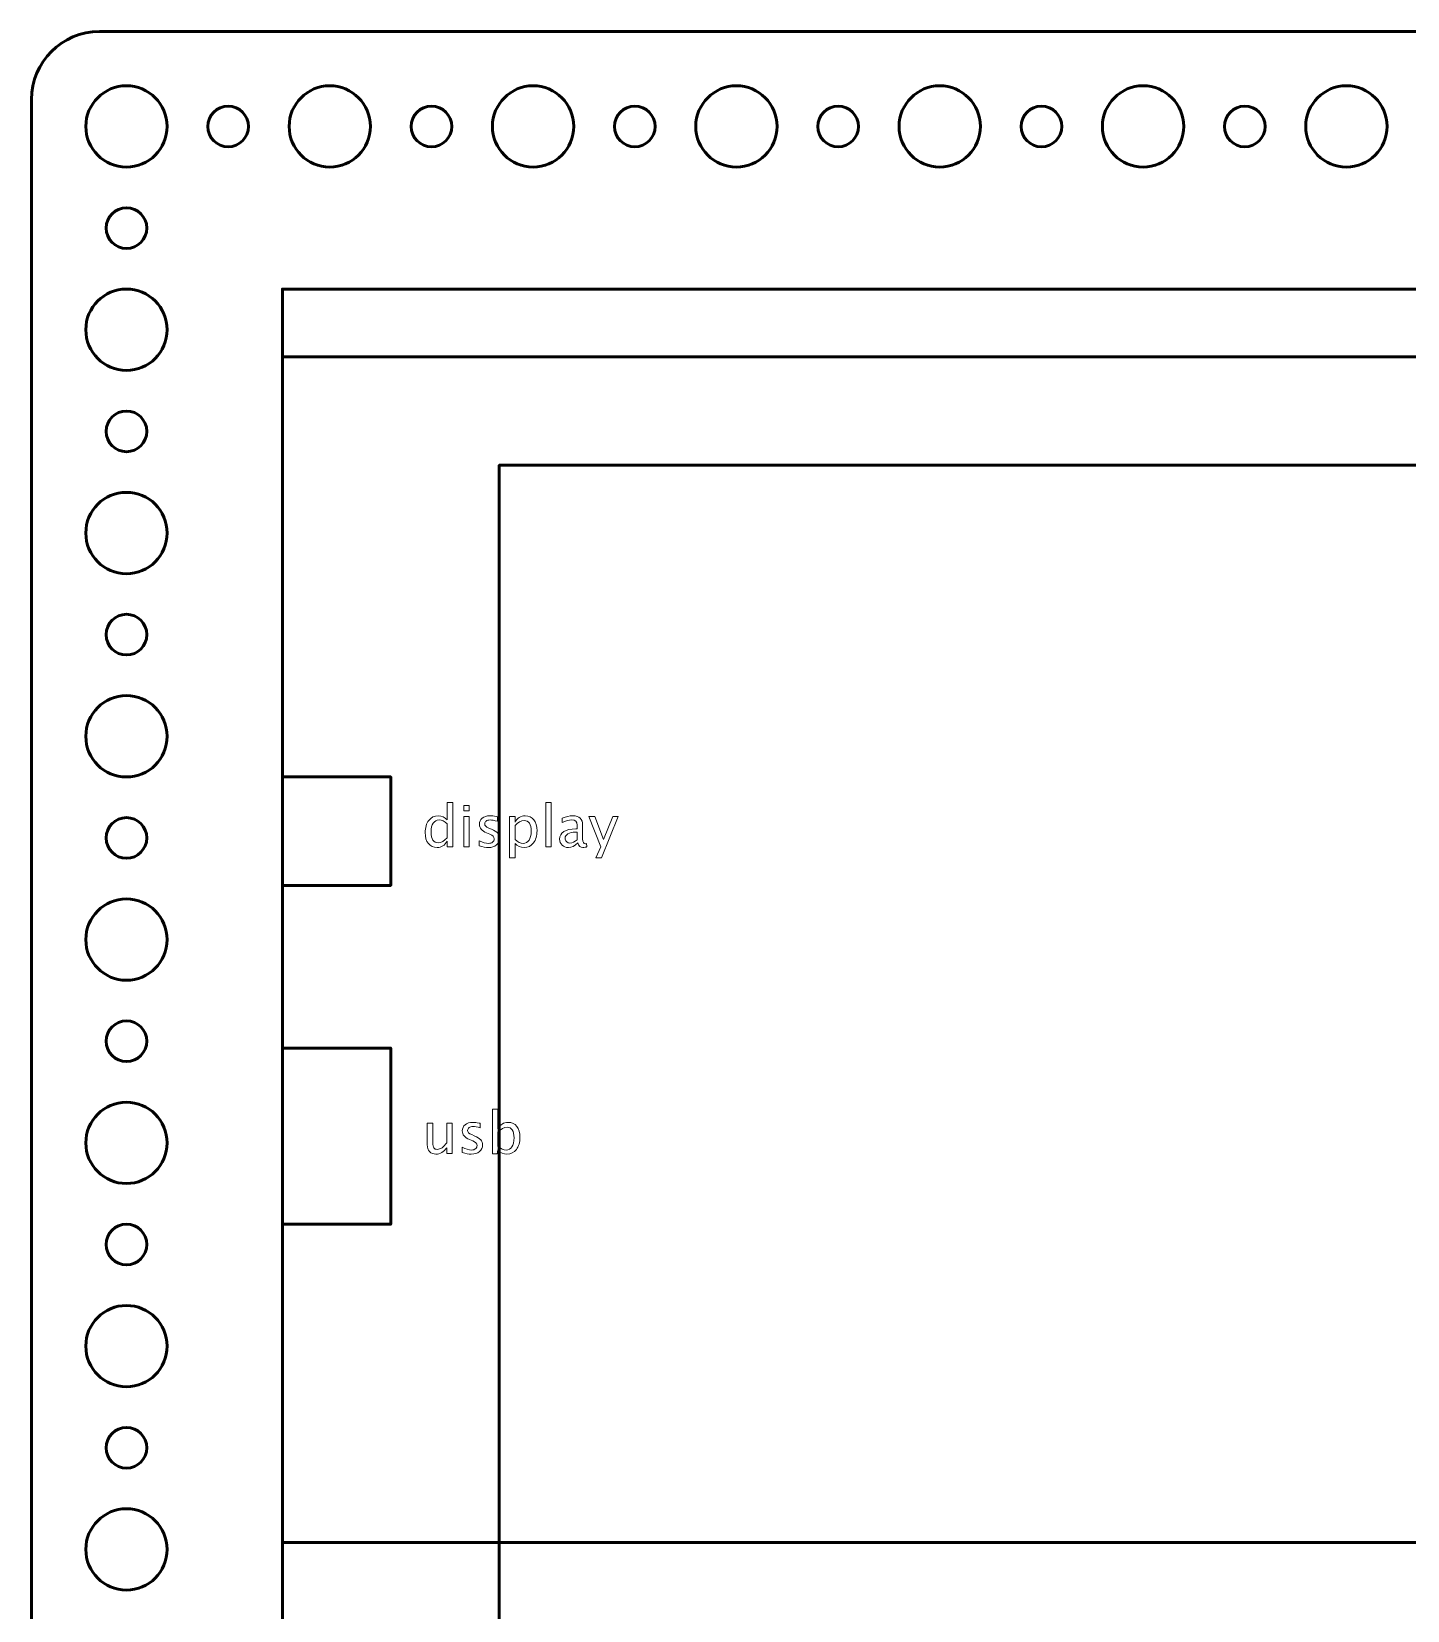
# Model space of a CAD drawing. Header units: centimetres. Extents: x -69 to 69, y -115 to 104.
# Drawn here: x 28.55 to 38.7, y -74.7 to -63.05 of the extents above; entities that cross this region are included whole.
import ezdxf

# ---------------------------------------------------------------- set-up
doc = ezdxf.new("R2010")
doc.units = ezdxf.units.CM
doc.header["$MEASUREMENT"] = 0
doc.layers.add('Layer 1', color=7, linetype='Continuous')

msp = doc.modelspace()

# ---------------------------------------------------------------- linework, layer by layer
at = {"layer": 'Layer 1', "color": 30, "lineweight": 53}
for points in [[(30.4, -85.05), (59.6, -85.05), (59.6, -64.95), (30.4, -64.95), (30.4, -85.05)], [(32, -83.75), (58, -83.75), (58, -66.25), (32, -66.25), (32, -83.75)], [(30.4, -69.35), (31.2, -69.35), (31.2, -68.55), (30.4, -68.55), (30.4, -69.35)], [(30.4, -71.85001), (31.2, -71.85001), (31.2, -70.55001), (30.4, -70.55001), (30.4, -71.85001)]]:
    msp.add_lwpolyline(points, close=True, dxfattribs=at)
at = {"layer": 'Layer 1', "lineweight": 53}
for centre, major_axis in [((29.25001, -63.75001), (0, 0.30001)), ((30.75001, -63.75001), (0, 0.30001)), ((32.25001, -63.75001), (0, 0.30001)), ((33.75001, -63.75001), (0, 0.30001)), ((35.25001, -63.75001), (0, 0.30001)), ((36.75001, -63.75001), (0, 0.30001)), ((38.25001, -63.75001), (0, 0.30001)), ((30, -63.75), (0, 0.15)), ((31.5, -63.75), (0, 0.15)), ((33, -63.75), (0, 0.15)), ((34.5, -63.75), (0, 0.15)), ((36, -63.75), (0, 0.15)), ((37.5, -63.75), (0, 0.15))]:
    msp.add_ellipse(centre, major_axis=major_axis, ratio=1, dxfattribs=at)
for points, knots in [([(28.55, -86.45), (28.55, -86.45), (28.55, -63.55), (28.55, -63.55), (28.55, -63.55), (28.55, -63.27386), (28.77386, -63.05), (29.05, -63.05), (29.05, -63.05), (29.05, -63.05), (60.95, -63.05), (60.95, -63.05), (60.95, -63.05), (61.22614, -63.05), (61.45, -63.27386), (61.45, -63.55), (61.45, -63.55), (61.45, -63.55), (61.45, -86.45), (61.45, -86.45), (61.45, -86.45), (61.45, -86.72614), (61.22614, -86.95), (60.95, -86.95), (60.95, -86.95), (60.95, -86.95), (29.05, -86.95), (29.05, -86.95), (29.05, -86.95), (28.77386, -86.95), (28.55, -86.72614), (28.55, -86.45)], [0, 0, 0, 0, 0.11111111, 0.11111111, 0.11111111, 0.11111111, 0.22222222, 0.22222222, 0.22222222, 0.22222222, 0.33333333, 0.33333333, 0.33333333, 0.33333333, 0.44444444, 0.44444444, 0.44444444, 0.44444444, 0.55555556, 0.55555556, 0.55555556, 0.55555556, 0.66666667, 0.66666667, 0.66666667, 0.66666667, 0.77777778, 0.77777778, 0.77777778, 0.77777778, 1, 1, 1, 1]), ([(29.1, -64.5), (29.1, -64.41716), (29.16716, -64.35), (29.25, -64.35), (29.25, -64.35), (29.33284, -64.35), (29.4, -64.41716), (29.4, -64.5), (29.4, -64.5), (29.4, -64.58284), (29.33284, -64.65), (29.25, -64.65), (29.25, -64.65), (29.16716, -64.65), (29.1, -64.58284), (29.1, -64.5)], [0, 0, 0, 0, 0.2, 0.2, 0.2, 0.2, 0.4, 0.4, 0.4, 0.4, 0.6, 0.6, 0.6, 0.6, 1, 1, 1, 1]), ([(28.95, -65.25), (28.95, -65.08431), (29.08431, -64.95), (29.25, -64.95), (29.25, -64.95), (29.41569, -64.95), (29.55, -65.08431), (29.55, -65.25), (29.55, -65.25), (29.55, -65.41569), (29.41569, -65.55), (29.25, -65.55), (29.25, -65.55), (29.08431, -65.55), (28.95, -65.41569), (28.95, -65.25)], [0, 0, 0, 0, 0.2, 0.2, 0.2, 0.2, 0.4, 0.4, 0.4, 0.4, 0.6, 0.6, 0.6, 0.6, 1, 1, 1, 1]), ([(29.1, -66), (29.1, -65.91716), (29.16716, -65.85), (29.25, -65.85), (29.25, -65.85), (29.33284, -65.85), (29.4, -65.91716), (29.4, -66), (29.4, -66), (29.4, -66.08284), (29.33284, -66.15), (29.25, -66.15), (29.25, -66.15), (29.16716, -66.15), (29.1, -66.08284), (29.1, -66)], [0, 0, 0, 0, 0.2, 0.2, 0.2, 0.2, 0.4, 0.4, 0.4, 0.4, 0.6, 0.6, 0.6, 0.6, 1, 1, 1, 1]), ([(32, -66.25), (32, -66.25), (58, -66.25), (58, -66.25), (58, -66.25), (58, -66.25), (58, -83.75), (58, -83.75), (58, -83.75), (58, -83.75), (32, -83.75), (32, -83.75), (32, -83.75), (32, -83.75), (32, -66.25), (32, -66.25)], [0, 0, 0, 0, 0.2, 0.2, 0.2, 0.2, 0.4, 0.4, 0.4, 0.4, 0.6, 0.6, 0.6, 0.6, 1, 1, 1, 1]), ([(28.95, -66.75), (28.95, -66.58431), (29.08431, -66.45), (29.25, -66.45), (29.25, -66.45), (29.41569, -66.45), (29.55, -66.58431), (29.55, -66.75), (29.55, -66.75), (29.55, -66.91569), (29.41569, -67.05), (29.25, -67.05), (29.25, -67.05), (29.08431, -67.05), (28.95, -66.91569), (28.95, -66.75)], [0, 0, 0, 0, 0.2, 0.2, 0.2, 0.2, 0.4, 0.4, 0.4, 0.4, 0.6, 0.6, 0.6, 0.6, 1, 1, 1, 1]), ([(29.1, -67.5), (29.1, -67.41716), (29.16716, -67.35), (29.25, -67.35), (29.25, -67.35), (29.33284, -67.35), (29.4, -67.41716), (29.4, -67.5), (29.4, -67.5), (29.4, -67.58284), (29.33284, -67.65), (29.25, -67.65), (29.25, -67.65), (29.16716, -67.65), (29.1, -67.58284), (29.1, -67.5)], [0, 0, 0, 0, 0.2, 0.2, 0.2, 0.2, 0.4, 0.4, 0.4, 0.4, 0.6, 0.6, 0.6, 0.6, 1, 1, 1, 1]), ([(28.95, -68.25), (28.95, -68.08431), (29.08431, -67.95), (29.25, -67.95), (29.25, -67.95), (29.41569, -67.95), (29.55, -68.08431), (29.55, -68.25), (29.55, -68.25), (29.55, -68.41569), (29.41569, -68.55), (29.25, -68.55), (29.25, -68.55), (29.08431, -68.55), (28.95, -68.41569), (28.95, -68.25)], [0, 0, 0, 0, 0.2, 0.2, 0.2, 0.2, 0.4, 0.4, 0.4, 0.4, 0.6, 0.6, 0.6, 0.6, 1, 1, 1, 1]), ([(29.1, -69), (29.1, -68.91716), (29.16716, -68.85), (29.25, -68.85), (29.25, -68.85), (29.33284, -68.85), (29.4, -68.91716), (29.4, -69), (29.4, -69), (29.4, -69.08284), (29.33284, -69.15), (29.25, -69.15), (29.25, -69.15), (29.16716, -69.15), (29.1, -69.08284), (29.1, -69)], [0, 0, 0, 0, 0.2, 0.2, 0.2, 0.2, 0.4, 0.4, 0.4, 0.4, 0.6, 0.6, 0.6, 0.6, 1, 1, 1, 1]), ([(28.95, -69.75), (28.95, -69.58431), (29.08431, -69.45), (29.25, -69.45), (29.25, -69.45), (29.41569, -69.45), (29.55, -69.58431), (29.55, -69.75), (29.55, -69.75), (29.55, -69.91569), (29.41569, -70.05), (29.25, -70.05), (29.25, -70.05), (29.08431, -70.05), (28.95, -69.91569), (28.95, -69.75)], [0, 0, 0, 0, 0.2, 0.2, 0.2, 0.2, 0.4, 0.4, 0.4, 0.4, 0.6, 0.6, 0.6, 0.6, 1, 1, 1, 1]), ([(29.1, -70.5), (29.1, -70.41716), (29.16716, -70.35), (29.25, -70.35), (29.25, -70.35), (29.33284, -70.35), (29.4, -70.41716), (29.4, -70.5), (29.4, -70.5), (29.4, -70.58284), (29.33284, -70.65), (29.25, -70.65), (29.25, -70.65), (29.16716, -70.65), (29.1, -70.58284), (29.1, -70.5)], [0, 0, 0, 0, 0.2, 0.2, 0.2, 0.2, 0.4, 0.4, 0.4, 0.4, 0.6, 0.6, 0.6, 0.6, 1, 1, 1, 1]), ([(28.95, -71.25), (28.95, -71.08431), (29.08431, -70.95), (29.25, -70.95), (29.25, -70.95), (29.41569, -70.95), (29.55, -71.08431), (29.55, -71.25), (29.55, -71.25), (29.55, -71.41569), (29.41569, -71.55), (29.25, -71.55), (29.25, -71.55), (29.08431, -71.55), (28.95, -71.41569), (28.95, -71.25)], [0, 0, 0, 0, 0.2, 0.2, 0.2, 0.2, 0.4, 0.4, 0.4, 0.4, 0.6, 0.6, 0.6, 0.6, 1, 1, 1, 1]), ([(29.1, -72), (29.1, -71.91716), (29.16716, -71.85), (29.25, -71.85), (29.25, -71.85), (29.33284, -71.85), (29.4, -71.91716), (29.4, -72), (29.4, -72), (29.4, -72.08284), (29.33284, -72.15), (29.25, -72.15), (29.25, -72.15), (29.16716, -72.15), (29.1, -72.08284), (29.1, -72)], [0, 0, 0, 0, 0.2, 0.2, 0.2, 0.2, 0.4, 0.4, 0.4, 0.4, 0.6, 0.6, 0.6, 0.6, 1, 1, 1, 1]), ([(28.95, -72.75), (28.95, -72.58431), (29.08431, -72.45), (29.25, -72.45), (29.25, -72.45), (29.41569, -72.45), (29.55, -72.58431), (29.55, -72.75), (29.55, -72.75), (29.55, -72.91569), (29.41569, -73.05), (29.25, -73.05), (29.25, -73.05), (29.08431, -73.05), (28.95, -72.91569), (28.95, -72.75)], [0, 0, 0, 0, 0.2, 0.2, 0.2, 0.2, 0.4, 0.4, 0.4, 0.4, 0.6, 0.6, 0.6, 0.6, 1, 1, 1, 1]), ([(29.1, -73.5), (29.1, -73.41716), (29.16716, -73.35), (29.25, -73.35), (29.25, -73.35), (29.33284, -73.35), (29.4, -73.41716), (29.4, -73.5), (29.4, -73.5), (29.4, -73.58284), (29.33284, -73.65), (29.25, -73.65), (29.25, -73.65), (29.16716, -73.65), (29.1, -73.58284), (29.1, -73.5)], [0, 0, 0, 0, 0.2, 0.2, 0.2, 0.2, 0.4, 0.4, 0.4, 0.4, 0.6, 0.6, 0.6, 0.6, 1, 1, 1, 1]), ([(28.95, -74.25), (28.95, -74.08431), (29.08431, -73.95), (29.25, -73.95), (29.25, -73.95), (29.41569, -73.95), (29.55, -74.08431), (29.55, -74.25), (29.55, -74.25), (29.55, -74.41569), (29.41569, -74.55), (29.25, -74.55), (29.25, -74.55), (29.08431, -74.55), (28.95, -74.41569), (28.95, -74.25)], [0, 0, 0, 0, 0.2, 0.2, 0.2, 0.2, 0.4, 0.4, 0.4, 0.4, 0.6, 0.6, 0.6, 0.6, 1, 1, 1, 1])]:
    msp.add_open_spline(points, degree=3, knots=knots, dxfattribs=at)
at = {"layer": 'Layer 1', "color": 5, "lineweight": 53}
msp.add_open_spline([(30.4, -65.45), (30.4, -65.45), (59.6, -65.45), (59.6, -65.45), (59.6, -65.45), (59.6, -65.45), (59.6, -74.2), (59.6, -74.2), (59.6, -74.2), (59.6, -74.2), (30.4, -74.2), (30.4, -74.2), (30.4, -74.2), (30.4, -74.2), (30.4, -65.45), (30.4, -65.45)], degree=3, knots=[0, 0, 0, 0, 0.2, 0.2, 0.2, 0.2, 0.4, 0.4, 0.4, 0.4, 0.6, 0.6, 0.6, 0.6, 1, 1, 1, 1], dxfattribs=at)
at = {"layer": 'Layer 1', "color": 30, "lineweight": 9}
for points, knots in [([(31.61603, -69.06578), (31.61603, -69.06578), (31.61603, -69.02366), (31.61603, -69.02366), (31.61603, -69.02366), (31.59944, -69.05513), (31.57447, -69.07086), (31.5411, -69.07086), (31.5411, -69.07086), (31.514, -69.07086), (31.4927, -69.06105), (31.47717, -69.04137), (31.47717, -69.04137), (31.46165, -69.02168), (31.45389, -68.9948), (31.45389, -68.96072), (31.45389, -68.96072), (31.45389, -68.92347), (31.46271, -68.89348), (31.48028, -68.87077), (31.48028, -68.87077), (31.49792, -68.84812), (31.52106, -68.83676), (31.54977, -68.83676), (31.54977, -68.83676), (31.57637, -68.83676), (31.59853, -68.84692), (31.61603, -68.86731), (31.61603, -68.86731), (31.61603, -68.86731), (31.61603, -68.73939), (31.61603, -68.73939), (31.61603, -68.73939), (31.61603, -68.73939), (31.65666, -68.73939), (31.65666, -68.73939), (31.65666, -68.73939), (31.65666, -68.73939), (31.65666, -69.06578), (31.65666, -69.06578), (31.65666, -69.06578), (31.65666, -69.06578), (31.61603, -69.06578), (31.61603, -69.06578)], [0, 0, 0, 0, 0.08333333, 0.08333333, 0.08333333, 0.08333333, 0.16666667, 0.16666667, 0.16666667, 0.16666667, 0.25, 0.25, 0.25, 0.25, 0.33333333, 0.33333333, 0.33333333, 0.33333333, 0.41666667, 0.41666667, 0.41666667, 0.41666667, 0.5, 0.5, 0.5, 0.5, 0.58333333, 0.58333333, 0.58333333, 0.58333333, 0.66666667, 0.66666667, 0.66666667, 0.66666667, 0.75, 0.75, 0.75, 0.75, 0.83333333, 0.83333333, 0.83333333, 0.83333333, 1, 1, 1, 1]), ([(31.73809, -68.80035), (31.73809, -68.80035), (31.73809, -68.75971), (31.73809, -68.75971), (31.73809, -68.75971), (31.73809, -68.75971), (31.77873, -68.75971), (31.77873, -68.75971), (31.77873, -68.75971), (31.77873, -68.75971), (31.77873, -68.80035), (31.77873, -68.80035), (31.77873, -68.80035), (31.77873, -68.80035), (31.73809, -68.80035), (31.73809, -68.80035)], [0, 0, 0, 0, 0.2, 0.2, 0.2, 0.2, 0.4, 0.4, 0.4, 0.4, 0.6, 0.6, 0.6, 0.6, 1, 1, 1, 1]), ([(31.73809, -69.06578), (31.73809, -69.06578), (31.73809, -68.84142), (31.73809, -68.84142), (31.73809, -68.84142), (31.73809, -68.84142), (31.77873, -68.84142), (31.77873, -68.84142), (31.77873, -68.84142), (31.77873, -68.84142), (31.77873, -69.06578), (31.77873, -69.06578), (31.77873, -69.06578), (31.77873, -69.06578), (31.73809, -69.06578), (31.73809, -69.06578)], [0, 0, 0, 0, 0.2, 0.2, 0.2, 0.2, 0.4, 0.4, 0.4, 0.4, 0.6, 0.6, 0.6, 0.6, 1, 1, 1, 1]), ([(31.85239, -69.05774), (31.85239, -69.05774), (31.85239, -69.02048), (31.85239, -69.02048), (31.85239, -69.02048), (31.87899, -69.03375), (31.90206, -69.04038), (31.92174, -69.04038), (31.92174, -69.04038), (31.93345, -69.04038), (31.94319, -69.03721), (31.95088, -69.03086), (31.95088, -69.03086), (31.95857, -69.02458), (31.96245, -69.01667), (31.96245, -69.00715), (31.96245, -69.00715), (31.96245, -68.99325), (31.95166, -68.98175), (31.93007, -68.97265), (31.93007, -68.97265), (31.93007, -68.97265), (31.90629, -68.96256), (31.90629, -68.96256), (31.90629, -68.96256), (31.87122, -68.94802), (31.85366, -68.927), (31.85366, -68.89969), (31.85366, -68.89969), (31.85366, -68.88015), (31.86057, -68.86477), (31.8744, -68.85355), (31.8744, -68.85355), (31.88823, -68.84233), (31.90721, -68.83676), (31.93127, -68.83676), (31.93127, -68.83676), (31.94376, -68.83676), (31.95928, -68.83845), (31.97769, -68.84191), (31.97769, -68.84191), (31.97769, -68.84191), (31.98616, -68.84353), (31.98616, -68.84353), (31.98616, -68.84353), (31.98616, -68.84353), (31.98616, -68.8774), (31.98616, -68.8774), (31.98616, -68.8774), (31.96351, -68.87062), (31.94545, -68.86724), (31.93197, -68.86724), (31.93197, -68.86724), (31.92012, -68.86724), (31.91074, -68.86985), (31.90361, -68.875), (31.90361, -68.875), (31.89655, -68.88015), (31.89303, -68.88706), (31.89303, -68.89574), (31.89303, -68.89574), (31.89303, -68.90795), (31.9029, -68.91832), (31.92273, -68.92672), (31.92273, -68.92672), (31.92273, -68.92672), (31.94227, -68.93497), (31.94227, -68.93497), (31.94227, -68.93497), (31.96443, -68.94428), (31.98009, -68.95416), (31.98926, -68.96453), (31.98926, -68.96453), (31.99851, -68.97491), (32.00309, -68.98789), (32.00309, -69.00341), (32.00309, -69.00341), (32.00309, -69.02309), (31.99533, -69.03925), (31.97974, -69.05188), (31.97974, -69.05188), (31.96422, -69.06451), (31.94432, -69.07086), (31.92012, -69.07086), (31.92012, -69.07086), (31.90149, -69.07086), (31.87899, -69.06649), (31.85239, -69.05774)], [0, 0, 0, 0, 0.04347826, 0.04347826, 0.04347826, 0.04347826, 0.08695652, 0.08695652, 0.08695652, 0.08695652, 0.13043478, 0.13043478, 0.13043478, 0.13043478, 0.17391304, 0.17391304, 0.17391304, 0.17391304, 0.2173913, 0.2173913, 0.2173913, 0.2173913, 0.26086957, 0.26086957, 0.26086957, 0.26086957, 0.30434783, 0.30434783, 0.30434783, 0.30434783, 0.34782609, 0.34782609, 0.34782609, 0.34782609, 0.39130435, 0.39130435, 0.39130435, 0.39130435, 0.43478261, 0.43478261, 0.43478261, 0.43478261, 0.47826087, 0.47826087, 0.47826087, 0.47826087, 0.52173913, 0.52173913, 0.52173913, 0.52173913, 0.56521739, 0.56521739, 0.56521739, 0.56521739, 0.60869565, 0.60869565, 0.60869565, 0.60869565, 0.65217391, 0.65217391, 0.65217391, 0.65217391, 0.69565217, 0.69565217, 0.69565217, 0.69565217, 0.73913043, 0.73913043, 0.73913043, 0.73913043, 0.7826087, 0.7826087, 0.7826087, 0.7826087, 0.82608696, 0.82608696, 0.82608696, 0.82608696, 0.86956522, 0.86956522, 0.86956522, 0.86956522, 0.91304348, 0.91304348, 0.91304348, 0.91304348, 1, 1, 1, 1]), ([(32.07626, -69.14748), (32.07626, -69.14748), (32.07626, -68.84142), (32.07626, -68.84142), (32.07626, -68.84142), (32.07626, -68.84142), (32.1169, -68.84142), (32.1169, -68.84142), (32.1169, -68.84142), (32.1169, -68.84142), (32.1169, -68.88382), (32.1169, -68.88382), (32.1169, -68.88382), (32.13355, -68.85242), (32.1586, -68.83676), (32.19197, -68.83676), (32.19197, -68.83676), (32.21899, -68.83676), (32.24023, -68.84657), (32.25575, -68.86625), (32.25575, -68.86625), (32.27127, -68.88594), (32.27903, -68.91282), (32.27903, -68.94689), (32.27903, -68.94689), (32.27903, -68.98401), (32.27022, -69.01399), (32.25265, -69.03671), (32.25265, -69.03671), (32.23508, -69.0595), (32.21194, -69.07086), (32.18329, -69.07086), (32.18329, -69.07086), (32.15669, -69.07086), (32.13454, -69.0607), (32.1169, -69.04031), (32.1169, -69.04031), (32.1169, -69.04031), (32.1169, -69.14748), (32.1169, -69.14748), (32.1169, -69.14748), (32.1169, -69.14748), (32.07626, -69.14748), (32.07626, -69.14748)], [0, 0, 0, 0, 0.08333333, 0.08333333, 0.08333333, 0.08333333, 0.16666667, 0.16666667, 0.16666667, 0.16666667, 0.25, 0.25, 0.25, 0.25, 0.33333333, 0.33333333, 0.33333333, 0.33333333, 0.41666667, 0.41666667, 0.41666667, 0.41666667, 0.5, 0.5, 0.5, 0.5, 0.58333333, 0.58333333, 0.58333333, 0.58333333, 0.66666667, 0.66666667, 0.66666667, 0.66666667, 0.75, 0.75, 0.75, 0.75, 0.83333333, 0.83333333, 0.83333333, 0.83333333, 1, 1, 1, 1]), ([(32.34268, -69.06578), (32.34268, -69.06578), (32.34268, -68.73939), (32.34268, -68.73939), (32.34268, -68.73939), (32.34268, -68.73939), (32.38332, -68.73939), (32.38332, -68.73939), (32.38332, -68.73939), (32.38332, -68.73939), (32.38332, -69.06578), (32.38332, -69.06578), (32.38332, -69.06578), (32.38332, -69.06578), (32.34268, -69.06578), (32.34268, -69.06578)], [0, 0, 0, 0, 0.2, 0.2, 0.2, 0.2, 0.4, 0.4, 0.4, 0.4, 0.6, 0.6, 0.6, 0.6, 1, 1, 1, 1]), ([(32.58066, -69.03721), (32.55625, -69.05964), (32.53275, -69.07086), (32.51017, -69.07086), (32.51017, -69.07086), (32.49162, -69.07086), (32.47617, -69.06507), (32.46396, -69.05343), (32.46396, -69.05343), (32.45168, -69.04179), (32.44555, -69.02712), (32.44555, -69.00941), (32.44555, -69.00941), (32.44555, -68.98492), (32.45585, -68.96609), (32.47645, -68.95296), (32.47645, -68.95296), (32.49705, -68.93984), (32.52661, -68.93328), (32.56514, -68.93328), (32.56514, -68.93328), (32.56514, -68.93328), (32.57466, -68.93328), (32.57466, -68.93328), (32.57466, -68.93328), (32.57466, -68.93328), (32.57466, -68.90626), (32.57466, -68.90626), (32.57466, -68.90626), (32.57466, -68.88022), (32.56112, -68.86724), (32.53395, -68.86724), (32.53395, -68.86724), (32.51293, -68.86724), (32.48993, -68.87387), (32.46502, -68.88713), (32.46502, -68.88713), (32.46502, -68.88713), (32.46502, -68.85369), (32.46502, -68.85369), (32.46502, -68.85369), (32.4924, -68.8424), (32.51822, -68.83676), (32.54242, -68.83676), (32.54242, -68.83676), (32.56732, -68.83676), (32.58574, -68.8424), (32.59752, -68.85376), (32.59752, -68.85376), (32.60938, -68.86512), (32.6153, -68.88262), (32.6153, -68.90626), (32.6153, -68.90626), (32.6153, -68.90626), (32.6153, -69.00764), (32.6153, -69.00764), (32.6153, -69.00764), (32.6153, -69.03086), (32.62243, -69.0425), (32.63675, -69.0425), (32.63675, -69.0425), (32.63851, -69.0425), (32.64112, -69.04221), (32.64458, -69.04165), (32.64458, -69.04165), (32.64458, -69.04165), (32.64747, -69.06423), (32.64747, -69.06423), (32.64747, -69.06423), (32.63823, -69.06867), (32.62807, -69.07086), (32.61692, -69.07086), (32.61692, -69.07086), (32.59795, -69.07086), (32.58588, -69.05964), (32.58066, -69.03721)], [0, 0, 0, 0, 0.05, 0.05, 0.05, 0.05, 0.1, 0.1, 0.1, 0.1, 0.15, 0.15, 0.15, 0.15, 0.2, 0.2, 0.2, 0.2, 0.25, 0.25, 0.25, 0.25, 0.3, 0.3, 0.3, 0.3, 0.35, 0.35, 0.35, 0.35, 0.4, 0.4, 0.4, 0.4, 0.45, 0.45, 0.45, 0.45, 0.5, 0.5, 0.5, 0.5, 0.55, 0.55, 0.55, 0.55, 0.6, 0.6, 0.6, 0.6, 0.65, 0.65, 0.65, 0.65, 0.7, 0.7, 0.7, 0.7, 0.75, 0.75, 0.75, 0.75, 0.8, 0.8, 0.8, 0.8, 0.85, 0.85, 0.85, 0.85, 0.9, 0.9, 0.9, 0.9, 1, 1, 1, 1]), ([(32.71203, -69.14748), (32.71203, -69.14748), (32.74844, -69.06606), (32.74844, -69.06606), (32.74844, -69.06606), (32.74844, -69.06606), (32.66152, -68.84142), (32.66152, -68.84142), (32.66152, -68.84142), (32.66152, -68.84142), (32.70512, -68.84142), (32.70512, -68.84142), (32.70512, -68.84142), (32.70512, -68.84142), (32.76975, -69.01131), (32.76975, -69.01131), (32.76975, -69.01131), (32.76975, -69.01131), (32.83868, -68.84142), (32.83868, -68.84142), (32.83868, -68.84142), (32.83868, -68.84142), (32.87699, -68.84142), (32.87699, -68.84142), (32.87699, -68.84142), (32.87699, -68.84142), (32.75437, -69.14748), (32.75437, -69.14748), (32.75437, -69.14748), (32.75437, -69.14748), (32.71203, -69.14748), (32.71203, -69.14748)], [0, 0, 0, 0, 0.11111111, 0.11111111, 0.11111111, 0.11111111, 0.22222222, 0.22222222, 0.22222222, 0.22222222, 0.33333333, 0.33333333, 0.33333333, 0.33333333, 0.44444444, 0.44444444, 0.44444444, 0.44444444, 0.55555556, 0.55555556, 0.55555556, 0.55555556, 0.66666667, 0.66666667, 0.66666667, 0.66666667, 0.77777778, 0.77777778, 0.77777778, 0.77777778, 1, 1, 1, 1]), ([(31.61603, -68.89511), (31.59493, -68.87655), (31.57496, -68.86724), (31.55605, -68.86724), (31.55605, -68.86724), (31.53743, -68.86724), (31.52303, -68.875), (31.5128, -68.89059), (31.5128, -68.89059), (31.50257, -68.90611), (31.49749, -68.92813), (31.49749, -68.95663), (31.49749, -68.95663), (31.49749, -69.00905), (31.51485, -69.0353), (31.54963, -69.0353), (31.54963, -69.0353), (31.57221, -69.0353), (31.59436, -69.02295), (31.61603, -68.99833), (31.61603, -68.99833), (31.61603, -68.99833), (31.61603, -68.89511), (31.61603, -68.89511)], [0, 0, 0, 0, 0.14285714, 0.14285714, 0.14285714, 0.14285714, 0.28571429, 0.28571429, 0.28571429, 0.28571429, 0.42857143, 0.42857143, 0.42857143, 0.42857143, 0.57142857, 0.57142857, 0.57142857, 0.57142857, 0.71428571, 0.71428571, 0.71428571, 0.71428571, 1, 1, 1, 1]), ([(32.1169, -69.0123), (32.13785, -69.031), (32.15782, -69.04038), (32.1768, -69.04038), (32.1768, -69.04038), (32.1955, -69.04038), (32.20996, -69.03255), (32.22012, -69.01696), (32.22012, -69.01696), (32.23035, -69.00136), (32.23543, -68.97942), (32.23543, -68.95106), (32.23543, -68.95106), (32.23543, -68.89856), (32.21808, -68.87232), (32.18336, -68.87232), (32.18336, -68.87232), (32.16064, -68.87232), (32.13849, -68.88459), (32.1169, -68.90922), (32.1169, -68.90922), (32.1169, -68.90922), (32.1169, -69.0123), (32.1169, -69.0123)], [0, 0, 0, 0, 0.14285714, 0.14285714, 0.14285714, 0.14285714, 0.28571429, 0.28571429, 0.28571429, 0.28571429, 0.42857143, 0.42857143, 0.42857143, 0.42857143, 0.57142857, 0.57142857, 0.57142857, 0.57142857, 0.71428571, 0.71428571, 0.71428571, 0.71428571, 1, 1, 1, 1]), ([(32.57466, -69.01505), (32.57466, -69.01505), (32.57466, -68.95741), (32.57466, -68.95741), (32.57466, -68.95741), (32.57466, -68.95741), (32.56161, -68.95698), (32.56161, -68.95698), (32.56161, -68.95698), (32.53903, -68.95698), (32.52083, -68.96115), (32.50693, -68.96947), (32.50693, -68.96947), (32.4931, -68.97787), (32.48619, -68.98895), (32.48619, -69.00277), (32.48619, -69.00277), (32.48619, -69.01244), (32.48964, -69.02062), (32.49649, -69.02733), (32.49649, -69.02733), (32.5034, -69.03403), (32.5118, -69.03742), (32.52175, -69.03742), (32.52175, -69.03742), (32.53868, -69.03742), (32.55632, -69.02994), (32.57466, -69.01505)], [0, 0, 0, 0, 0.125, 0.125, 0.125, 0.125, 0.25, 0.25, 0.25, 0.25, 0.375, 0.375, 0.375, 0.375, 0.5, 0.5, 0.5, 0.5, 0.625, 0.625, 0.625, 0.625, 0.75, 0.75, 0.75, 0.75, 1, 1, 1, 1]), ([(31.95025, -71.3306), (31.95025, -71.3306), (31.95025, -71.00167), (31.95025, -71.00167), (31.95025, -71.00167), (31.95025, -71.00167), (31.99089, -71.00167), (31.99089, -71.00167), (31.99089, -71.00167), (31.99089, -71.00167), (31.99089, -71.1461), (31.99089, -71.1461), (31.99089, -71.1461), (32.00754, -71.1147), (32.03259, -71.09904), (32.06596, -71.09904), (32.06596, -71.09904), (32.09298, -71.09904), (32.11422, -71.10885), (32.12974, -71.12853), (32.12974, -71.12853), (32.14526, -71.14822), (32.15302, -71.1751), (32.15302, -71.20917), (32.15302, -71.20917), (32.15302, -71.24629), (32.14421, -71.27627), (32.12664, -71.29899), (32.12664, -71.29899), (32.10907, -71.32178), (32.08593, -71.33314), (32.05728, -71.33314), (32.05728, -71.33314), (32.03068, -71.33314), (32.00853, -71.32298), (31.99089, -71.30259), (31.99089, -71.30259), (31.99089, -71.30259), (31.98595, -71.3306), (31.98595, -71.3306), (31.98595, -71.3306), (31.98595, -71.3306), (31.95025, -71.3306), (31.95025, -71.3306)], [0, 0, 0, 0, 0.08333333, 0.08333333, 0.08333333, 0.08333333, 0.16666667, 0.16666667, 0.16666667, 0.16666667, 0.25, 0.25, 0.25, 0.25, 0.33333333, 0.33333333, 0.33333333, 0.33333333, 0.41666667, 0.41666667, 0.41666667, 0.41666667, 0.5, 0.5, 0.5, 0.5, 0.58333333, 0.58333333, 0.58333333, 0.58333333, 0.66666667, 0.66666667, 0.66666667, 0.66666667, 0.75, 0.75, 0.75, 0.75, 0.83333333, 0.83333333, 0.83333333, 0.83333333, 1, 1, 1, 1]), ([(31.61222, -71.32806), (31.61222, -71.32806), (31.61222, -71.28587), (31.61222, -71.28587), (31.61222, -71.28587), (31.59055, -71.31741), (31.56424, -71.33314), (31.53333, -71.33314), (31.53333, -71.33314), (31.51372, -71.33314), (31.49813, -71.327), (31.48656, -71.31465), (31.48656, -71.31465), (31.47492, -71.30231), (31.46913, -71.28573), (31.46913, -71.26477), (31.46913, -71.26477), (31.46913, -71.26477), (31.46913, -71.1037), (31.46913, -71.1037), (31.46913, -71.1037), (31.46913, -71.1037), (31.50977, -71.1037), (31.50977, -71.1037), (31.50977, -71.1037), (31.50977, -71.1037), (31.50977, -71.25151), (31.50977, -71.25151), (31.50977, -71.25151), (31.50977, -71.26837), (31.51224, -71.28029), (31.51711, -71.28735), (31.51711, -71.28735), (31.52205, -71.29448), (31.53023, -71.298), (31.54173, -71.298), (31.54173, -71.298), (31.56657, -71.298), (31.59013, -71.28171), (31.61222, -71.24904), (31.61222, -71.24904), (31.61222, -71.24904), (31.61222, -71.1037), (31.61222, -71.1037), (31.61222, -71.1037), (31.61222, -71.1037), (31.65285, -71.1037), (31.65285, -71.1037), (31.65285, -71.1037), (31.65285, -71.1037), (31.65285, -71.32806), (31.65285, -71.32806), (31.65285, -71.32806), (31.65285, -71.32806), (31.61222, -71.32806), (31.61222, -71.32806)], [0, 0, 0, 0, 0.06666667, 0.06666667, 0.06666667, 0.06666667, 0.13333333, 0.13333333, 0.13333333, 0.13333333, 0.2, 0.2, 0.2, 0.2, 0.26666667, 0.26666667, 0.26666667, 0.26666667, 0.33333333, 0.33333333, 0.33333333, 0.33333333, 0.4, 0.4, 0.4, 0.4, 0.46666667, 0.46666667, 0.46666667, 0.46666667, 0.53333333, 0.53333333, 0.53333333, 0.53333333, 0.6, 0.6, 0.6, 0.6, 0.66666667, 0.66666667, 0.66666667, 0.66666667, 0.73333333, 0.73333333, 0.73333333, 0.73333333, 0.8, 0.8, 0.8, 0.8, 0.86666667, 0.86666667, 0.86666667, 0.86666667, 1, 1, 1, 1]), ([(31.72638, -71.32002), (31.72638, -71.32002), (31.72638, -71.28276), (31.72638, -71.28276), (31.72638, -71.28276), (31.75298, -71.29603), (31.77605, -71.30266), (31.79573, -71.30266), (31.79573, -71.30266), (31.80744, -71.30266), (31.81718, -71.29949), (31.82487, -71.29314), (31.82487, -71.29314), (31.83256, -71.28686), (31.83644, -71.27895), (31.83644, -71.26943), (31.83644, -71.26943), (31.83644, -71.25553), (31.82565, -71.24403), (31.80406, -71.23493), (31.80406, -71.23493), (31.80406, -71.23493), (31.78028, -71.22484), (31.78028, -71.22484), (31.78028, -71.22484), (31.74521, -71.2103), (31.72765, -71.18928), (31.72765, -71.16197), (31.72765, -71.16197), (31.72765, -71.14243), (31.73456, -71.12705), (31.74839, -71.11583), (31.74839, -71.11583), (31.76222, -71.10461), (31.7812, -71.09904), (31.80526, -71.09904), (31.80526, -71.09904), (31.81775, -71.09904), (31.83327, -71.10073), (31.85168, -71.10419), (31.85168, -71.10419), (31.85168, -71.10419), (31.86015, -71.10581), (31.86015, -71.10581), (31.86015, -71.10581), (31.86015, -71.10581), (31.86015, -71.13968), (31.86015, -71.13968), (31.86015, -71.13968), (31.8375, -71.1329), (31.81944, -71.12952), (31.80596, -71.12952), (31.80596, -71.12952), (31.79411, -71.12952), (31.78473, -71.13213), (31.7776, -71.13728), (31.7776, -71.13728), (31.77054, -71.14243), (31.76702, -71.14934), (31.76702, -71.15802), (31.76702, -71.15802), (31.76702, -71.17023), (31.77689, -71.1806), (31.79672, -71.189), (31.79672, -71.189), (31.79672, -71.189), (31.81626, -71.19725), (31.81626, -71.19725), (31.81626, -71.19725), (31.83842, -71.20656), (31.85408, -71.21644), (31.86325, -71.22681), (31.86325, -71.22681), (31.8725, -71.23719), (31.87708, -71.25017), (31.87708, -71.26569), (31.87708, -71.26569), (31.87708, -71.28537), (31.86932, -71.30153), (31.85373, -71.31416), (31.85373, -71.31416), (31.83821, -71.32679), (31.81831, -71.33314), (31.79411, -71.33314), (31.79411, -71.33314), (31.77548, -71.33314), (31.75298, -71.32877), (31.72638, -71.32002)], [0, 0, 0, 0, 0.04347826, 0.04347826, 0.04347826, 0.04347826, 0.08695652, 0.08695652, 0.08695652, 0.08695652, 0.13043478, 0.13043478, 0.13043478, 0.13043478, 0.17391304, 0.17391304, 0.17391304, 0.17391304, 0.2173913, 0.2173913, 0.2173913, 0.2173913, 0.26086957, 0.26086957, 0.26086957, 0.26086957, 0.30434783, 0.30434783, 0.30434783, 0.30434783, 0.34782609, 0.34782609, 0.34782609, 0.34782609, 0.39130435, 0.39130435, 0.39130435, 0.39130435, 0.43478261, 0.43478261, 0.43478261, 0.43478261, 0.47826087, 0.47826087, 0.47826087, 0.47826087, 0.52173913, 0.52173913, 0.52173913, 0.52173913, 0.56521739, 0.56521739, 0.56521739, 0.56521739, 0.60869565, 0.60869565, 0.60869565, 0.60869565, 0.65217391, 0.65217391, 0.65217391, 0.65217391, 0.69565217, 0.69565217, 0.69565217, 0.69565217, 0.73913043, 0.73913043, 0.73913043, 0.73913043, 0.7826087, 0.7826087, 0.7826087, 0.7826087, 0.82608696, 0.82608696, 0.82608696, 0.82608696, 0.86956522, 0.86956522, 0.86956522, 0.86956522, 0.91304348, 0.91304348, 0.91304348, 0.91304348, 1, 1, 1, 1]), ([(31.99089, -71.27458), (32.01184, -71.29328), (32.03181, -71.30266), (32.05079, -71.30266), (32.05079, -71.30266), (32.06949, -71.30266), (32.08395, -71.29483), (32.09411, -71.27924), (32.09411, -71.27924), (32.10434, -71.26364), (32.10942, -71.2417), (32.10942, -71.21334), (32.10942, -71.21334), (32.10942, -71.16084), (32.09207, -71.1346), (32.05735, -71.1346), (32.05735, -71.1346), (32.03463, -71.1346), (32.01248, -71.14687), (31.99089, -71.1715), (31.99089, -71.1715), (31.99089, -71.1715), (31.99089, -71.27458), (31.99089, -71.27458)], [0, 0, 0, 0, 0.14285714, 0.14285714, 0.14285714, 0.14285714, 0.28571429, 0.28571429, 0.28571429, 0.28571429, 0.42857143, 0.42857143, 0.42857143, 0.42857143, 0.57142857, 0.57142857, 0.57142857, 0.57142857, 0.71428571, 0.71428571, 0.71428571, 0.71428571, 1, 1, 1, 1])]:
    msp.add_open_spline(points, degree=3, knots=knots, dxfattribs=at)

doc.saveas('drawing.dxf')
